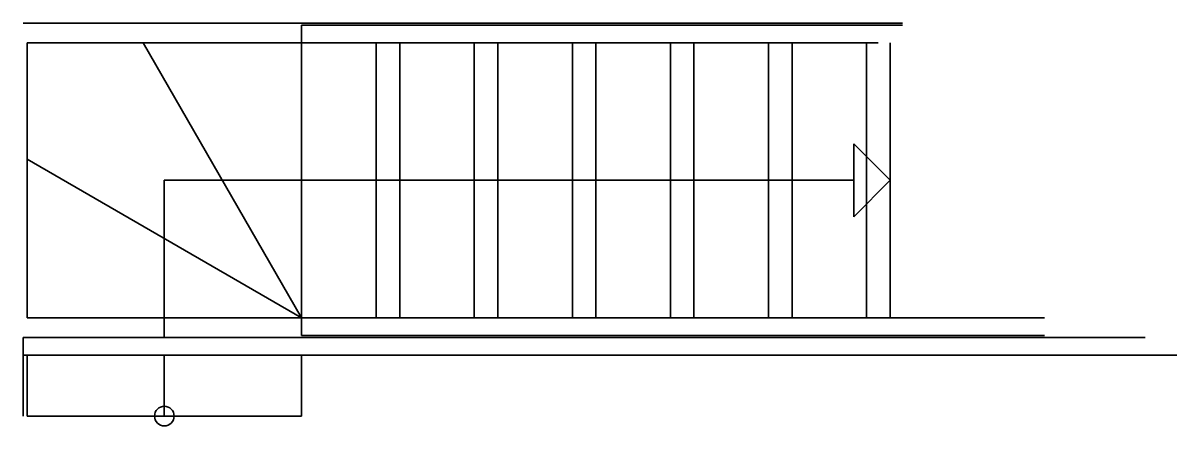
# Model space of a CAD drawing. Header units: centimetres. Extents: x 0 to 2.94, y -1.03 to 0.
import ezdxf

# ---------------------------------------------------------------- set-up
doc = ezdxf.new("R2010")
doc.units = ezdxf.units.CM
doc.header["$LTSCALE"] = 5
doc.header["$MEASUREMENT"] = 0
doc.layers.add('A-FLOR-LEVL', color=7, linetype='Continuous', lineweight=35)
doc.layers.add('A-WALL-FULL', color=7, linetype='Continuous', lineweight=35)

msp = doc.modelspace()

# ---------------------------------------------------------------- linework, layer by layer
at = {"layer": 'A-FLOR-LEVL'}
for p, q in [((2.2411, -0.005), (0.71, -0.005)), ((0.71, -0.05), (0.71, -0.005)), ((0.71, -0.05), (0.71, -0.005)), ((0.3059, -0.05), (0.01, -0.05)), ((0.01, -0.3459), (0.01, -0.05)), ((0.71, -0.05), (0.3059, -0.05)), ((0.71, -0.75), (0.3059, -0.05)), ((2.1798, -0.05), (0.71, -0.05)), ((0.71, -0.795), (0.71, -0.05)), ((0.9, -0.75), (0.9, -0.05)), ((0.96, -0.75), (0.96, -0.05)), ((1.15, -0.75), (1.15, -0.05)), ((1.21, -0.75), (1.21, -0.05)), ((1.4, -0.75), (1.4, -0.05)), ((1.46, -0.75), (1.46, -0.05)), ((1.65, -0.75), (1.65, -0.05)), ((1.71, -0.75), (1.71, -0.05)), ((1.9, -0.75), (1.9, -0.05)), ((1.96, -0.75), (1.96, -0.05)), ((2.15, -0.75), (2.15, -0.05)), ((2.21, -0.75), (2.21, -0.05)), ((2.1171, -0.4929), (2.1171, -0.3071)), ((2.21, -0.4), (2.1171, -0.3071)), ((0.01, -0.75), (0.01, -0.3459)), ((0.71, -0.75), (0.01, -0.3459)), ((0.36, -0.4), (2.1171, -0.4)), ((0.36, -0.4), (0.36, -0.8)), ((2.21, -0.4), (2.1171, -0.4929)), ((0.71, -0.75), (0.01, -0.75)), ((0.71, -0.75), (2.6034, -0.75)), ((2.6034, -0.795), (0.71, -0.795)), ((0.01, -0.845), (0.01, -1)), ((0.36, -0.845), (0.36, -1)), ((0.71, -0.845), (0.71, -1)), ((0.71, -1), (0.01, -1))]:
    msp.add_line(p, q, dxfattribs=at)
msp.add_lwpolyline([(2.2411, 0), (0, 0)], dxfattribs=at)
msp.add_circle((0.36, -1), 0.025, dxfattribs=at)
at = {"layer": 'A-WALL-FULL'}
for p, q in [((0, -0.8), (0, -1)), ((2.86, -0.8), (0, -0.8)), ((2.9409, -0.845), (0, -0.845))]:
    msp.add_line(p, q, dxfattribs=at)

doc.saveas('drawing.dxf')
